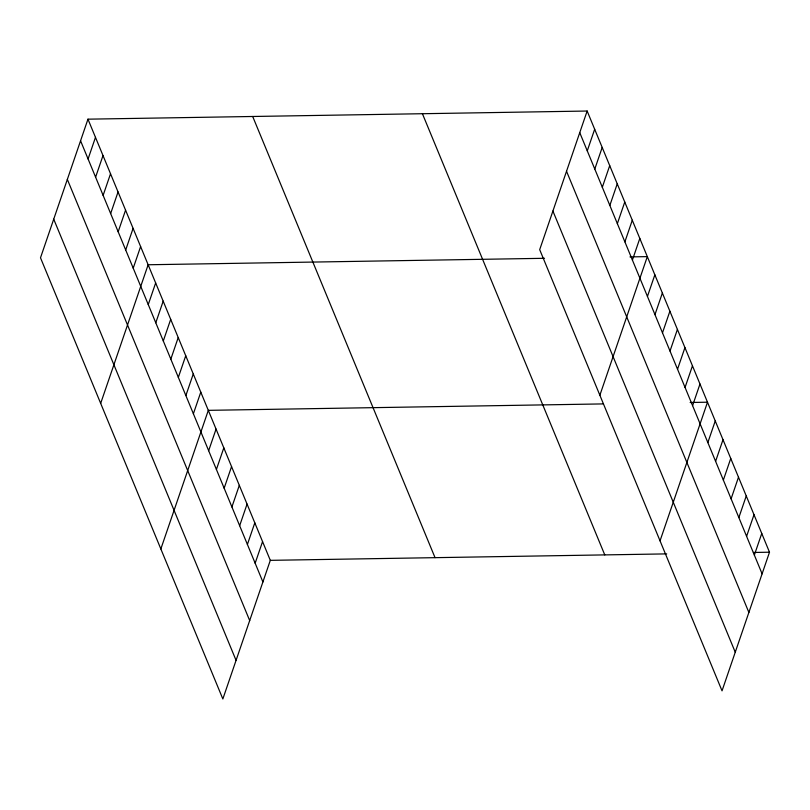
<?xml version="1.0" encoding="UTF-8"?>
<svg xmlns="http://www.w3.org/2000/svg" width="810" height="810" viewBox="0 0 810 810"><rect width="100%" height="100%" fill="white"/><g stroke="black" fill="none" stroke-linecap="round" stroke-linejoin="round"><path stroke-width="1.21" d="M87.966 119.171L40.5 257.793L222.851 698.969L270.307 560.348L87.966 119.171L587.149 111.031L769.5 552.207L722.034 690.829L539.693 249.652L587.149 111.031M88.077 158.983L95.479 137.366M95.6 177.177L103.002 155.56M103.123 195.382L110.524 173.765M110.646 213.577L118.047 191.96M118.169 231.781L125.57 210.165M125.692 249.976L133.093 228.359M133.215 268.171L140.616 246.554M100.673 403.38L148.139 264.759L544.522 258.299M148.26 304.57L155.662 282.953M155.783 322.765L163.185 301.158M163.296 340.969L170.697 319.353M170.819 359.164L178.22 337.547M178.342 377.369L185.743 355.752M185.865 395.563L193.266 373.947M193.387 413.758L200.789 392.141M160.846 548.967L208.312 410.346L603.46 403.906M208.656 450.714L216.057 429.097M216.412 469.456L223.813 447.839M224.157 488.207L231.559 466.59M231.913 506.959L239.315 485.342M239.659 525.71L247.06 504.093M247.404 544.462L254.806 522.845M255.16 563.213L262.561 541.596M587.27 150.852L594.672 129.236M594.793 169.047L602.194 147.43M602.316 187.242L609.717 165.625M609.839 205.446L617.24 183.829M617.362 223.641L624.763 202.024M624.885 241.846L632.286 220.229M632.408 260.04L639.809 238.423M599.866 395.24L647.322 256.618L629.988 256.902M647.443 296.44L654.844 274.823M654.966 314.634L662.367 293.017M662.489 332.829L669.89 311.222M670.012 351.034L677.413 329.417M677.535 369.228L684.936 347.611M685.058 387.433L692.459 365.816M692.58 405.628L699.982 384.011M660.039 540.837L707.505 402.205L690.16 402.489M707.849 442.574L715.25 420.957M715.605 461.325L723.006 439.708M723.35 480.077L730.752 458.46M731.096 498.828L738.497 477.211M738.852 517.58L746.253 495.963M746.597 536.321L753.999 514.704M754.353 555.073L761.754 533.456M270.307 560.348L666.701 553.888M753.401 552.471L769.5 552.207M579.747 132.648L762.099 573.824M566.534 171.264L748.875 612.441M552.906 211.045L735.257 652.222M422.415 113.714L604.766 554.89M252.69 116.488L435.041 557.655M80.565 140.788L262.906 581.965M67.341 179.395L249.693 620.571M53.723 219.176L236.064 660.352"/></g></svg>
